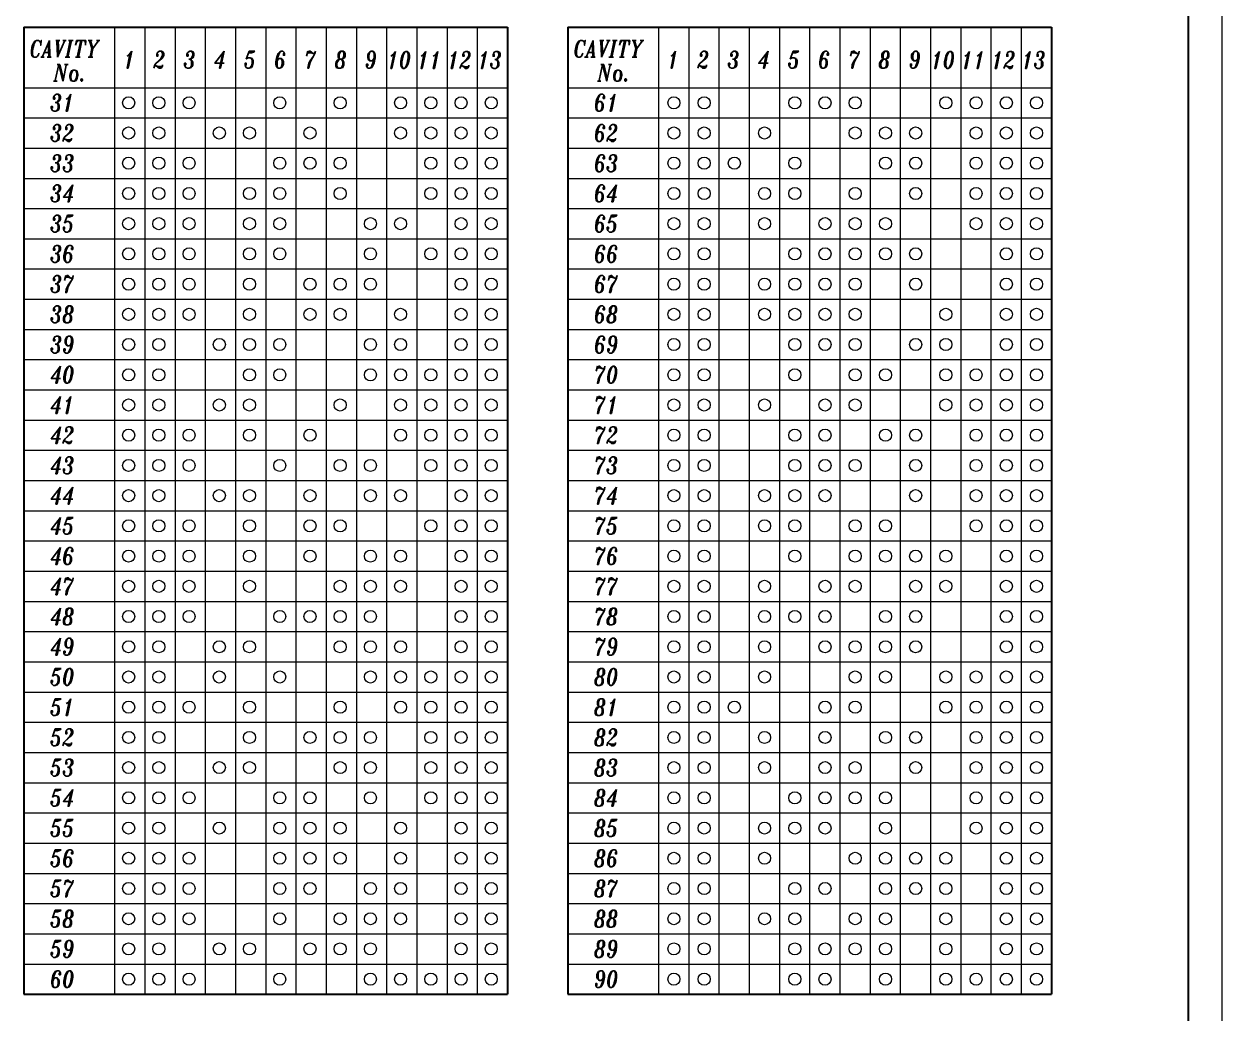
# Model space of a CAD drawing. Extents: x 62 to 513, y 19 to 439.
# Drawn here: x 180.8 to 359.2, y 151.2 to 298.5 of the extents above; entities that cross this region are included whole.
import ezdxf

# ---------------------------------------------------------------- set-up
doc = ezdxf.new("R2010")
doc.units = 0
doc.header["$LTSCALE"] = 7
doc.header["$MEASUREMENT"] = 0
doc.layers.get('0').update_dxf_attribs({"linetype": 'CONTINUOUS', "lineweight": 15})
doc.layers.add('3', color=3, linetype='CONTINUOUS', lineweight=30)
doc.layers.add('8', color=250, linetype='CONTINUOUS', lineweight=15)
doc.styles.add('ITALICT', font='ITALICT.shx', dxfattribs={"width": 0.8, "height": 3})

msp = doc.modelspace()

# ---------------------------------------------------------------- linework, layer by layer
msp.add_line((359.2158, 18.9576), (359.2158, 438.9576))
for centre in [(196.3913, 286.7316), (200.8913, 286.7316), (205.3913, 286.7316), (218.8913, 286.7316), (227.8913, 286.7316), (236.8913, 286.7316), (241.3913, 286.7316), (245.8913, 286.7316), (250.3913, 286.7316), (277.5905, 286.7316), (282.0905, 286.7316), (295.5905, 286.7316), (300.0905, 286.7316), (304.5905, 286.7316), (318.0905, 286.7316), (322.5905, 286.7316), (327.0905, 286.7316), (331.5905, 286.7316), (196.3913, 282.2316), (200.8913, 282.2316), (209.8913, 282.2316), (214.3913, 282.2316), (223.3913, 282.2316), (236.8913, 282.2316), (241.3913, 282.2316), (245.8913, 282.2316), (250.3913, 282.2316), (277.5905, 282.2316), (282.0905, 282.2316), (291.0905, 282.2316), (304.5905, 282.2316), (309.0905, 282.2316), (313.5905, 282.2316), (322.5905, 282.2316), (327.0905, 282.2316), (331.5905, 282.2316), (196.3913, 277.7316), (200.8913, 277.7316), (205.3913, 277.7316), (218.8913, 277.7316), (223.3913, 277.7316), (227.8913, 277.7316), (241.3913, 277.7316), (245.8913, 277.7316), (250.3913, 277.7316), (277.5905, 277.7316), (282.0905, 277.7316), (286.5905, 277.7316), (295.5905, 277.7316), (309.0905, 277.7316), (313.5905, 277.7316), (322.5905, 277.7316), (327.0905, 277.7316), (331.5905, 277.7316), (196.3913, 273.2316), (200.8913, 273.2316), (205.3913, 273.2316), (214.3913, 273.2316), (218.8913, 273.2316), (227.8913, 273.2316), (241.3913, 273.2316), (245.8913, 273.2316), (250.3913, 273.2316), (277.5905, 273.2316), (282.0905, 273.2316), (291.0905, 273.2316), (295.5905, 273.2316), (304.5905, 273.2316), (313.5905, 273.2316), (322.5905, 273.2316), (327.0905, 273.2316), (331.5905, 273.2316), (196.3913, 268.7316), (200.8913, 268.7316), (205.3913, 268.7316), (214.3913, 268.7316), (218.8913, 268.7316), (232.3913, 268.7316), (236.8913, 268.7316), (245.8913, 268.7316), (250.3913, 268.7316), (277.5905, 268.7316), (282.0905, 268.7316), (291.0905, 268.7316), (300.0905, 268.7316), (304.5905, 268.7316), (309.0905, 268.7316), (322.5905, 268.7316), (327.0905, 268.7316), (331.5905, 268.7316), (196.3913, 264.2316), (200.8913, 264.2316), (205.3913, 264.2316), (214.3913, 264.2316), (218.8913, 264.2316), (232.3913, 264.2316), (241.3913, 264.2316), (245.8913, 264.2316), (250.3913, 264.2316), (277.5905, 264.2316), (282.0905, 264.2316), (295.5905, 264.2316), (300.0905, 264.2316), (304.5905, 264.2316), (309.0905, 264.2316), (313.5905, 264.2316), (327.0905, 264.2316), (331.5905, 264.2316), (196.3913, 259.7316), (200.8913, 259.7316), (205.3913, 259.7316), (214.3913, 259.7316), (223.3913, 259.7316), (227.8913, 259.7316), (232.3913, 259.7316), (245.8913, 259.7316), (250.3913, 259.7316), (277.5905, 259.7316), (282.0905, 259.7316), (291.0905, 259.7316), (295.5905, 259.7316), (300.0905, 259.7316), (304.5905, 259.7316), (313.5905, 259.7316), (327.0905, 259.7316), (331.5905, 259.7316), (196.3913, 255.2316), (200.8913, 255.2316), (205.3913, 255.2316), (214.3913, 255.2316), (223.3913, 255.2316), (227.8913, 255.2316), (236.8913, 255.2316), (245.8913, 255.2316), (250.3913, 255.2316), (277.5905, 255.2316), (282.0905, 255.2316), (291.0905, 255.2316), (295.5905, 255.2316), (300.0905, 255.2316), (304.5905, 255.2316), (318.0905, 255.2316), (327.0905, 255.2316), (331.5905, 255.2316), (196.3913, 250.7316), (200.8913, 250.7316), (209.8913, 250.7316), (214.3913, 250.7316), (218.8913, 250.7316), (232.3913, 250.7316), (236.8913, 250.7316), (245.8913, 250.7316), (250.3913, 250.7316), (277.5905, 250.7316), (282.0905, 250.7316), (295.5905, 250.7316), (300.0905, 250.7316), (304.5905, 250.7316), (313.5905, 250.7316), (318.0905, 250.7316), (327.0905, 250.7316), (331.5905, 250.7316), (196.3913, 246.2316), (200.8913, 246.2316), (214.3913, 246.2316), (218.8913, 246.2316), (232.3913, 246.2316), (236.8913, 246.2316), (241.3913, 246.2316), (245.8913, 246.2316), (250.3913, 246.2316), (277.5905, 246.2316), (282.0905, 246.2316), (295.5905, 246.2316), (304.5905, 246.2316), (309.0905, 246.2316), (318.0905, 246.2316), (322.5905, 246.2316), (327.0905, 246.2316), (331.5905, 246.2316), (196.3913, 241.7316), (200.8913, 241.7316), (209.8913, 241.7316), (214.3913, 241.7316), (227.8913, 241.7316), (236.8913, 241.7316), (241.3913, 241.7316), (245.8913, 241.7316), (250.3913, 241.7316), (277.5905, 241.7316), (282.0905, 241.7316), (291.0905, 241.7316), (300.0905, 241.7316), (304.5905, 241.7316), (318.0905, 241.7316), (322.5905, 241.7316), (327.0905, 241.7316), (331.5905, 241.7316), (196.3913, 237.2316), (200.8913, 237.2316), (205.3913, 237.2316), (214.3913, 237.2316), (223.3913, 237.2316), (236.8913, 237.2316), (241.3913, 237.2316), (245.8913, 237.2316), (250.3913, 237.2316), (277.5905, 237.2316), (282.0905, 237.2316), (295.5905, 237.2316), (300.0905, 237.2316), (309.0905, 237.2316), (313.5905, 237.2316), (322.5905, 237.2316), (327.0905, 237.2316), (331.5905, 237.2316), (196.3913, 232.7316), (200.8913, 232.7316), (205.3913, 232.7316), (218.8913, 232.7316), (227.8913, 232.7316), (232.3913, 232.7316), (241.3913, 232.7316), (245.8913, 232.7316), (250.3913, 232.7316), (277.5905, 232.7316), (282.0905, 232.7316), (295.5905, 232.7316), (300.0905, 232.7316), (304.5905, 232.7316), (313.5905, 232.7316), (322.5905, 232.7316), (327.0905, 232.7316), (331.5905, 232.7316), (196.3913, 228.2316), (200.8913, 228.2316), (209.8913, 228.2316), (214.3913, 228.2316), (223.3913, 228.2316), (232.3913, 228.2316), (236.8913, 228.2316), (245.8913, 228.2316), (250.3913, 228.2316), (277.5905, 228.2316), (282.0905, 228.2316), (291.0905, 228.2316), (295.5905, 228.2316), (300.0905, 228.2316), (313.5905, 228.2316), (322.5905, 228.2316), (327.0905, 228.2316), (331.5905, 228.2316), (196.3913, 223.7316), (200.8913, 223.7316), (205.3913, 223.7316), (214.3913, 223.7316), (223.3913, 223.7316), (227.8913, 223.7316), (241.3913, 223.7316), (245.8913, 223.7316), (250.3913, 223.7316), (277.5905, 223.7316), (282.0905, 223.7316), (291.0905, 223.7316), (295.5905, 223.7316), (304.5905, 223.7316), (309.0905, 223.7316), (322.5905, 223.7316), (327.0905, 223.7316), (331.5905, 223.7316), (196.3913, 219.2316), (200.8913, 219.2316), (205.3913, 219.2316), (214.3913, 219.2316), (223.3913, 219.2316), (232.3913, 219.2316), (236.8913, 219.2316), (245.8913, 219.2316), (250.3913, 219.2316), (277.5905, 219.2316), (282.0905, 219.2316), (295.5905, 219.2316), (304.5905, 219.2316), (309.0905, 219.2316), (313.5905, 219.2316), (318.0905, 219.2316), (327.0905, 219.2316), (331.5905, 219.2316), (196.3913, 214.7316), (200.8913, 214.7316), (205.3913, 214.7316), (214.3913, 214.7316), (227.8913, 214.7316), (232.3913, 214.7316), (236.8913, 214.7316), (245.8913, 214.7316), (250.3913, 214.7316), (277.5905, 214.7316), (282.0905, 214.7316), (291.0905, 214.7316), (300.0905, 214.7316), (304.5905, 214.7316), (313.5905, 214.7316), (318.0905, 214.7316), (327.0905, 214.7316), (331.5905, 214.7316), (196.3913, 210.2316), (200.8913, 210.2316), (205.3913, 210.2316), (218.8913, 210.2316), (223.3913, 210.2316), (227.8913, 210.2316), (232.3913, 210.2316), (245.8913, 210.2316), (250.3913, 210.2316), (277.5905, 210.2316), (282.0905, 210.2316), (291.0905, 210.2316), (295.5905, 210.2316), (300.0905, 210.2316), (309.0905, 210.2316), (313.5905, 210.2316), (327.0905, 210.2316), (331.5905, 210.2316), (196.3913, 205.7316), (200.8913, 205.7316), (209.8913, 205.7316), (214.3913, 205.7316), (227.8913, 205.7316), (232.3913, 205.7316), (236.8913, 205.7316), (245.8913, 205.7316), (250.3913, 205.7316), (277.5905, 205.7316), (282.0905, 205.7316), (291.0905, 205.7316), (300.0905, 205.7316), (304.5905, 205.7316), (309.0905, 205.7316), (313.5905, 205.7316), (327.0905, 205.7316), (331.5905, 205.7316), (196.3913, 201.2316), (200.8913, 201.2316), (209.8913, 201.2316), (218.8913, 201.2316), (232.3913, 201.2316), (236.8913, 201.2316), (241.3913, 201.2316), (245.8913, 201.2316), (250.3913, 201.2316), (277.5905, 201.2316), (282.0905, 201.2316), (291.0905, 201.2316), (304.5905, 201.2316), (309.0905, 201.2316), (318.0905, 201.2316), (322.5905, 201.2316), (327.0905, 201.2316), (331.5905, 201.2316), (196.3913, 196.7316), (200.8913, 196.7316), (205.3913, 196.7316), (214.3913, 196.7316), (227.8913, 196.7316), (236.8913, 196.7316), (241.3913, 196.7316), (245.8913, 196.7316), (250.3913, 196.7316), (277.5905, 196.7316), (282.0905, 196.7316), (286.5905, 196.7316), (300.0905, 196.7316), (304.5905, 196.7316), (318.0905, 196.7316), (322.5905, 196.7316), (327.0905, 196.7316), (331.5905, 196.7316), (196.3913, 192.2316), (200.8913, 192.2316), (214.3913, 192.2316), (223.3913, 192.2316), (227.8913, 192.2316), (232.3913, 192.2316), (241.3913, 192.2316), (245.8913, 192.2316), (250.3913, 192.2316), (277.5905, 192.2316), (282.0905, 192.2316), (291.0905, 192.2316), (300.0905, 192.2316), (309.0905, 192.2316), (313.5905, 192.2316), (322.5905, 192.2316), (327.0905, 192.2316), (331.5905, 192.2316), (196.3913, 187.7316), (200.8913, 187.7316), (209.8913, 187.7316), (214.3913, 187.7316), (227.8913, 187.7316), (232.3913, 187.7316), (241.3913, 187.7316), (245.8913, 187.7316), (250.3913, 187.7316), (277.5905, 187.7316), (282.0905, 187.7316), (291.0905, 187.7316), (300.0905, 187.7316), (304.5905, 187.7316), (313.5905, 187.7316), (322.5905, 187.7316), (327.0905, 187.7316), (331.5905, 187.7316), (196.3913, 183.2316), (200.8913, 183.2316), (205.3913, 183.2316), (218.8913, 183.2316), (223.3913, 183.2316), (232.3913, 183.2316), (241.3913, 183.2316), (245.8913, 183.2316), (250.3913, 183.2316), (277.5905, 183.2316), (282.0905, 183.2316), (295.5905, 183.2316), (300.0905, 183.2316), (304.5905, 183.2316), (309.0905, 183.2316), (322.5905, 183.2316), (327.0905, 183.2316), (331.5905, 183.2316), (196.3913, 178.7316), (200.8913, 178.7316), (209.8913, 178.7316), (218.8913, 178.7316), (223.3913, 178.7316), (227.8913, 178.7316), (236.8913, 178.7316), (245.8913, 178.7316), (250.3913, 178.7316), (277.5905, 178.7316), (282.0905, 178.7316), (291.0905, 178.7316), (295.5905, 178.7316), (300.0905, 178.7316), (309.0905, 178.7316), (322.5905, 178.7316), (327.0905, 178.7316), (331.5905, 178.7316), (196.3913, 174.2316), (200.8913, 174.2316), (205.3913, 174.2316), (218.8913, 174.2316), (223.3913, 174.2316), (227.8913, 174.2316), (236.8913, 174.2316), (245.8913, 174.2316), (250.3913, 174.2316), (277.5905, 174.2316), (282.0905, 174.2316), (291.0905, 174.2316), (304.5905, 174.2316), (309.0905, 174.2316), (313.5905, 174.2316), (318.0905, 174.2316), (327.0905, 174.2316), (331.5905, 174.2316), (196.3913, 169.7316), (200.8913, 169.7316), (205.3913, 169.7316), (218.8913, 169.7316), (223.3913, 169.7316), (232.3913, 169.7316), (236.8913, 169.7316), (245.8913, 169.7316), (250.3913, 169.7316), (277.5905, 169.7316), (282.0905, 169.7316), (295.5905, 169.7316), (300.0905, 169.7316), (309.0905, 169.7316), (313.5905, 169.7316), (318.0905, 169.7316), (327.0905, 169.7316), (331.5905, 169.7316), (196.3913, 165.2316), (200.8913, 165.2316), (205.3913, 165.2316), (218.8913, 165.2316), (227.8913, 165.2316), (232.3913, 165.2316), (236.8913, 165.2316), (245.8913, 165.2316), (250.3913, 165.2316), (277.5905, 165.2316), (282.0905, 165.2316), (291.0905, 165.2316), (295.5905, 165.2316), (304.5905, 165.2316), (309.0905, 165.2316), (318.0905, 165.2316), (327.0905, 165.2316), (331.5905, 165.2316), (196.3913, 160.7316), (200.8913, 160.7316), (209.8913, 160.7316), (214.3913, 160.7316), (223.3913, 160.7316), (227.8913, 160.7316), (232.3913, 160.7316), (245.8913, 160.7316), (250.3913, 160.7316), (277.5905, 160.7316), (282.0905, 160.7316), (295.5905, 160.7316), (300.0905, 160.7316), (304.5905, 160.7316), (309.0905, 160.7316), (318.0905, 160.7316), (327.0905, 160.7316), (331.5905, 160.7316), (196.3913, 156.2316), (200.8913, 156.2316), (205.3913, 156.2316), (218.8913, 156.2316), (232.3913, 156.2316), (236.8913, 156.2316), (241.3913, 156.2316), (245.8913, 156.2316), (250.3913, 156.2316), (277.5905, 156.2316), (282.0905, 156.2316), (295.5905, 156.2316), (300.0905, 156.2316), (309.0905, 156.2316), (318.0905, 156.2316), (322.5905, 156.2316), (327.0905, 156.2316), (331.5905, 156.2316)]:
    msp.add_circle(centre, 0.9)
at = {"layer": '3'}
for p, q in [((354.2158, 23.9576), (354.2158, 433.9576)), ((180.7994, 297.9816), (180.7994, 153.9816)), ((180.7994, 297.9816), (252.7994, 297.9816)), ((252.7994, 297.9816), (252.7994, 153.9816)), ((261.7994, 297.9816), (261.7994, 153.9816)), ((261.7994, 297.9816), (333.7994, 297.9816)), ((333.7994, 297.9816), (333.7994, 153.9816)), ((180.7994, 153.9816), (252.7994, 153.9816)), ((261.7994, 153.9816), (333.7994, 153.9816))]:
    msp.add_line(p, q, dxfattribs=at)
at = {"layer": '8'}
for p, q in [((194.2994, 297.9816), (194.2994, 153.9816)), ((198.7994, 297.9816), (198.7994, 153.9816)), ((203.2994, 297.9816), (203.2994, 153.9816)), ((207.7994, 297.9816), (207.7994, 153.9816)), ((212.2994, 297.9816), (212.2994, 153.9816)), ((216.7994, 297.9816), (216.7994, 153.9816)), ((221.2994, 297.9816), (221.2994, 153.9816)), ((225.7994, 297.9816), (225.7994, 153.9816)), ((230.2994, 297.9816), (230.2994, 153.9816)), ((234.7994, 297.9816), (234.7994, 153.9816)), ((239.2994, 297.9816), (239.2994, 153.9816)), ((243.7994, 297.9816), (243.7994, 153.9816)), ((248.2994, 297.9816), (248.2994, 153.9816)), ((275.2994, 297.9816), (275.2994, 153.9816)), ((279.7994, 297.9816), (279.7994, 153.9816)), ((284.2994, 297.9816), (284.2994, 153.9816)), ((288.7994, 297.9816), (288.7994, 153.9816)), ((293.2994, 297.9816), (293.2994, 153.9816)), ((297.7994, 297.9816), (297.7994, 153.9816)), ((302.2994, 297.9816), (302.2994, 153.9816)), ((306.7994, 297.9816), (306.7994, 153.9816)), ((311.2994, 297.9816), (311.2994, 153.9816)), ((315.7994, 297.9816), (315.7994, 153.9816)), ((320.2994, 297.9816), (320.2994, 153.9816)), ((324.7994, 297.9816), (324.7994, 153.9816)), ((329.2994, 297.9816), (329.2994, 153.9816)), ((180.7994, 288.9816), (252.7994, 288.9816)), ((261.7994, 288.9816), (333.7994, 288.9816)), ((180.7994, 284.4816), (252.7994, 284.4816)), ((261.7994, 284.4816), (333.7994, 284.4816)), ((180.7994, 279.9816), (252.7994, 279.9816)), ((261.7994, 279.9816), (333.7994, 279.9816)), ((180.7994, 275.4816), (252.7994, 275.4816)), ((180.7994, 275.4816), (248.2994, 275.4816)), ((261.7994, 275.4816), (329.2994, 275.4816)), ((261.7994, 275.4816), (333.7994, 275.4816)), ((180.7994, 270.9816), (252.7994, 270.9816)), ((180.7994, 270.9816), (248.2994, 270.9816)), ((261.7994, 270.9816), (329.2994, 270.9816)), ((261.7994, 270.9816), (333.7994, 270.9816)), ((180.7994, 266.4816), (252.7994, 266.4816)), ((180.7994, 266.4816), (248.2994, 266.4816)), ((261.7994, 266.4816), (329.2994, 266.4816)), ((261.7994, 266.4816), (333.7994, 266.4816)), ((180.7994, 261.9816), (252.7994, 261.9816)), ((180.7994, 261.9816), (248.2994, 261.9816)), ((261.7994, 261.9816), (329.2994, 261.9816)), ((261.7994, 261.9816), (333.7994, 261.9816)), ((180.7994, 257.4816), (252.7994, 257.4816)), ((180.7994, 257.4816), (248.2994, 257.4816)), ((261.7994, 257.4816), (329.2994, 257.4816)), ((261.7994, 257.4816), (333.7994, 257.4816)), ((180.7994, 252.9816), (252.7994, 252.9816)), ((180.7994, 252.9816), (248.2994, 252.9816)), ((261.7994, 252.9816), (329.2994, 252.9816)), ((261.7994, 252.9816), (333.7994, 252.9816)), ((180.7994, 248.4816), (252.7994, 248.4816)), ((180.7994, 248.4816), (248.2994, 248.4816)), ((261.7994, 248.4816), (329.2994, 248.4816)), ((261.7994, 248.4816), (333.7994, 248.4816)), ((180.7994, 243.9816), (252.7994, 243.9816)), ((180.7994, 243.9816), (248.2994, 243.9816)), ((261.7994, 243.9816), (333.7994, 243.9816)), ((261.7994, 243.9816), (329.2994, 243.9816)), ((180.7994, 239.4816), (252.7994, 239.4816)), ((180.7994, 239.4816), (248.2994, 239.4816)), ((261.7994, 239.4816), (333.7994, 239.4816)), ((261.7994, 239.4816), (329.2994, 239.4816)), ((180.7994, 234.9816), (252.7994, 234.9816)), ((180.7994, 234.9816), (248.2994, 234.9816)), ((261.7994, 234.9816), (329.2994, 234.9816)), ((261.7994, 234.9816), (333.7994, 234.9816)), ((180.7994, 230.4816), (252.7994, 230.4816)), ((180.7994, 230.4816), (248.2994, 230.4816)), ((261.7994, 230.4816), (329.2994, 230.4816)), ((261.7994, 230.4816), (333.7994, 230.4816)), ((180.7994, 225.9816), (252.7994, 225.9816)), ((180.7994, 225.9816), (248.2994, 225.9816)), ((261.7994, 225.9816), (329.2994, 225.9816)), ((261.7994, 225.9816), (333.7994, 225.9816)), ((180.7994, 221.4816), (252.7994, 221.4816)), ((180.7994, 221.4816), (248.2994, 221.4816)), ((261.7994, 221.4816), (329.2994, 221.4816)), ((261.7994, 221.4816), (333.7994, 221.4816)), ((180.7994, 216.9816), (252.7994, 216.9816)), ((261.7994, 216.9816), (333.7994, 216.9816)), ((180.7994, 212.4816), (252.7994, 212.4816)), ((180.7994, 212.4816), (248.2994, 212.4816)), ((261.7994, 212.4816), (329.2994, 212.4816)), ((261.7994, 212.4816), (333.7994, 212.4816)), ((180.7994, 207.9816), (252.7994, 207.9816)), ((180.7994, 207.9816), (248.2994, 207.9816)), ((261.7994, 207.9816), (329.2994, 207.9816)), ((261.7994, 207.9816), (333.7994, 207.9816)), ((180.7994, 203.4816), (252.7994, 203.4816)), ((180.7994, 203.4816), (248.2994, 203.4816)), ((261.7994, 203.4816), (329.2994, 203.4816)), ((261.7994, 203.4816), (333.7994, 203.4816)), ((180.7994, 198.9816), (252.7994, 198.9816)), ((180.7994, 198.9816), (248.2994, 198.9816)), ((261.7994, 198.9816), (333.7994, 198.9816)), ((261.7994, 198.9816), (329.2994, 198.9816)), ((180.7994, 194.4816), (252.7994, 194.4816)), ((180.7994, 194.4816), (248.2994, 194.4816)), ((261.7994, 194.4816), (333.7994, 194.4816)), ((261.7994, 194.4816), (329.2994, 194.4816)), ((180.7994, 189.9816), (252.7994, 189.9816)), ((180.7994, 189.9816), (248.2994, 189.9816)), ((261.7994, 189.9816), (333.7994, 189.9816)), ((261.7994, 189.9816), (329.2994, 189.9816)), ((180.7994, 185.4816), (252.7994, 185.4816)), ((261.7994, 185.4816), (333.7994, 185.4816)), ((180.7994, 180.9816), (252.7994, 180.9816)), ((180.7994, 180.9816), (248.2994, 180.9816)), ((261.7994, 180.9816), (329.2994, 180.9816)), ((261.7994, 180.9816), (333.7994, 180.9816)), ((180.7994, 176.4816), (243.7994, 176.4816)), ((180.7994, 176.4816), (252.7994, 176.4816)), ((261.7994, 176.4816), (333.7994, 176.4816)), ((261.7994, 176.4816), (324.7994, 176.4816)), ((180.7994, 171.9816), (252.7994, 171.9816)), ((180.7994, 171.9816), (248.2994, 171.9816)), ((261.7994, 171.9816), (329.2994, 171.9816)), ((261.7994, 171.9816), (333.7994, 171.9816)), ((180.7994, 167.4816), (252.7994, 167.4816)), ((180.7994, 167.4816), (248.2994, 167.4816)), ((261.7994, 167.4816), (333.7994, 167.4816)), ((261.7994, 167.4816), (329.2994, 167.4816)), ((180.7994, 162.9816), (252.7994, 162.9816)), ((180.7994, 162.9816), (248.2994, 162.9816)), ((261.7994, 162.9816), (333.7994, 162.9816)), ((261.7994, 162.9816), (329.2994, 162.9816)), ((180.7994, 158.4816), (252.7994, 158.4816)), ((261.7994, 158.4816), (333.7994, 158.4816))]:
    msp.add_line(p, q, dxfattribs=at)

# ---------------------------------------------------------------- texts
at = {"style": 'ITALICT', "width": 0.8}
for s, p in [('CAVITY', (181.6497, 293.5066)), ('1', (195.5534, 291.8902)), ('2', (200.0534, 291.8902)), ('3', (204.5534, 291.8902)), ('4', (209.0534, 291.8902)), ('5', (213.5534, 291.8902)), ('6', (218.0534, 291.8902)), ('7', (222.5534, 291.8902)), ('8', (227.0534, 291.8902)), ('9', (231.5534, 291.8902)), ('CAVITY', (262.6497, 293.5066)), ('1', (276.5534, 291.8902)), ('2', (281.0534, 291.8902)), ('3', (285.5534, 291.8902)), ('4', (290.0534, 291.8902)), ('5', (294.5534, 291.8902)), ('6', (299.0534, 291.8902)), ('7', (303.5534, 291.8902)), ('8', (308.0534, 291.8902)), ('9', (312.5534, 291.8902)), ('10', (234.8296, 291.852)), ('11', (239.3296, 291.852)), ('12', (243.8296, 291.852)), ('13', (248.3296, 291.852)), ('10', (315.8296, 291.852)), ('11', (320.3296, 291.852)), ('12', (324.8296, 291.852)), ('13', (329.3296, 291.852)), ('No.', (185.2017, 289.9317)), ('No.', (266.2017, 289.9317)), ('31', (184.6842, 285.4716)), ('61', (265.6842, 285.4716)), ('32', (184.6842, 280.9716)), ('62', (265.6842, 280.9716)), ('33', (184.6842, 276.4716)), ('63', (265.6842, 276.4716)), ('34', (184.6842, 271.9716)), ('64', (265.6842, 271.9716)), ('35', (184.6842, 267.4716)), ('65', (265.6842, 267.4716)), ('36', (184.6842, 262.9716)), ('66', (265.6842, 262.9716)), ('37', (184.6842, 258.4716)), ('67', (265.6842, 258.4716)), ('38', (184.6842, 253.9716)), ('68', (265.6842, 253.9716)), ('39', (184.6842, 249.4716)), ('69', (265.6842, 249.4716)), ('40', (184.6842, 244.9716)), ('70', (265.6842, 244.9716)), ('41', (184.6842, 240.4716)), ('71', (265.6842, 240.4716)), ('42', (184.6842, 235.9716)), ('72', (265.6842, 235.9716)), ('43', (184.6842, 231.4716)), ('73', (265.6842, 231.4716)), ('44', (184.6842, 226.9716)), ('74', (265.6842, 226.9716)), ('45', (184.6842, 222.4716)), ('75', (265.6842, 222.4716)), ('46', (184.6842, 217.9716)), ('76', (265.6842, 217.9716)), ('47', (184.6842, 213.4716)), ('77', (265.6842, 213.4716)), ('48', (184.6842, 208.9716)), ('78', (265.6842, 208.9716)), ('49', (184.6842, 204.4716)), ('79', (265.6842, 204.4716)), ('50', (184.6842, 199.9716)), ('80', (265.6842, 199.9716)), ('51', (184.6842, 195.4716)), ('81', (265.6842, 195.4716)), ('52', (184.6842, 190.9716)), ('82', (265.6842, 190.9716)), ('53', (184.6842, 186.4716)), ('83', (265.6842, 186.4716)), ('54', (184.6842, 181.9716)), ('84', (265.6842, 181.9716)), ('55', (184.6842, 177.4716)), ('85', (265.6842, 177.4716)), ('56', (184.6842, 172.9716)), ('86', (265.6842, 172.9716)), ('57', (184.6842, 168.4716)), ('87', (265.6842, 168.4716)), ('58', (184.6842, 163.9716)), ('88', (265.6842, 163.9716)), ('59', (184.6842, 159.4716)), ('89', (265.6842, 159.4716)), ('60', (184.6842, 154.9716)), ('90', (265.6842, 154.9716))]:
    msp.add_text(s, height=2.52, dxfattribs=at).set_placement(p)

doc.saveas('drawing.dxf')
